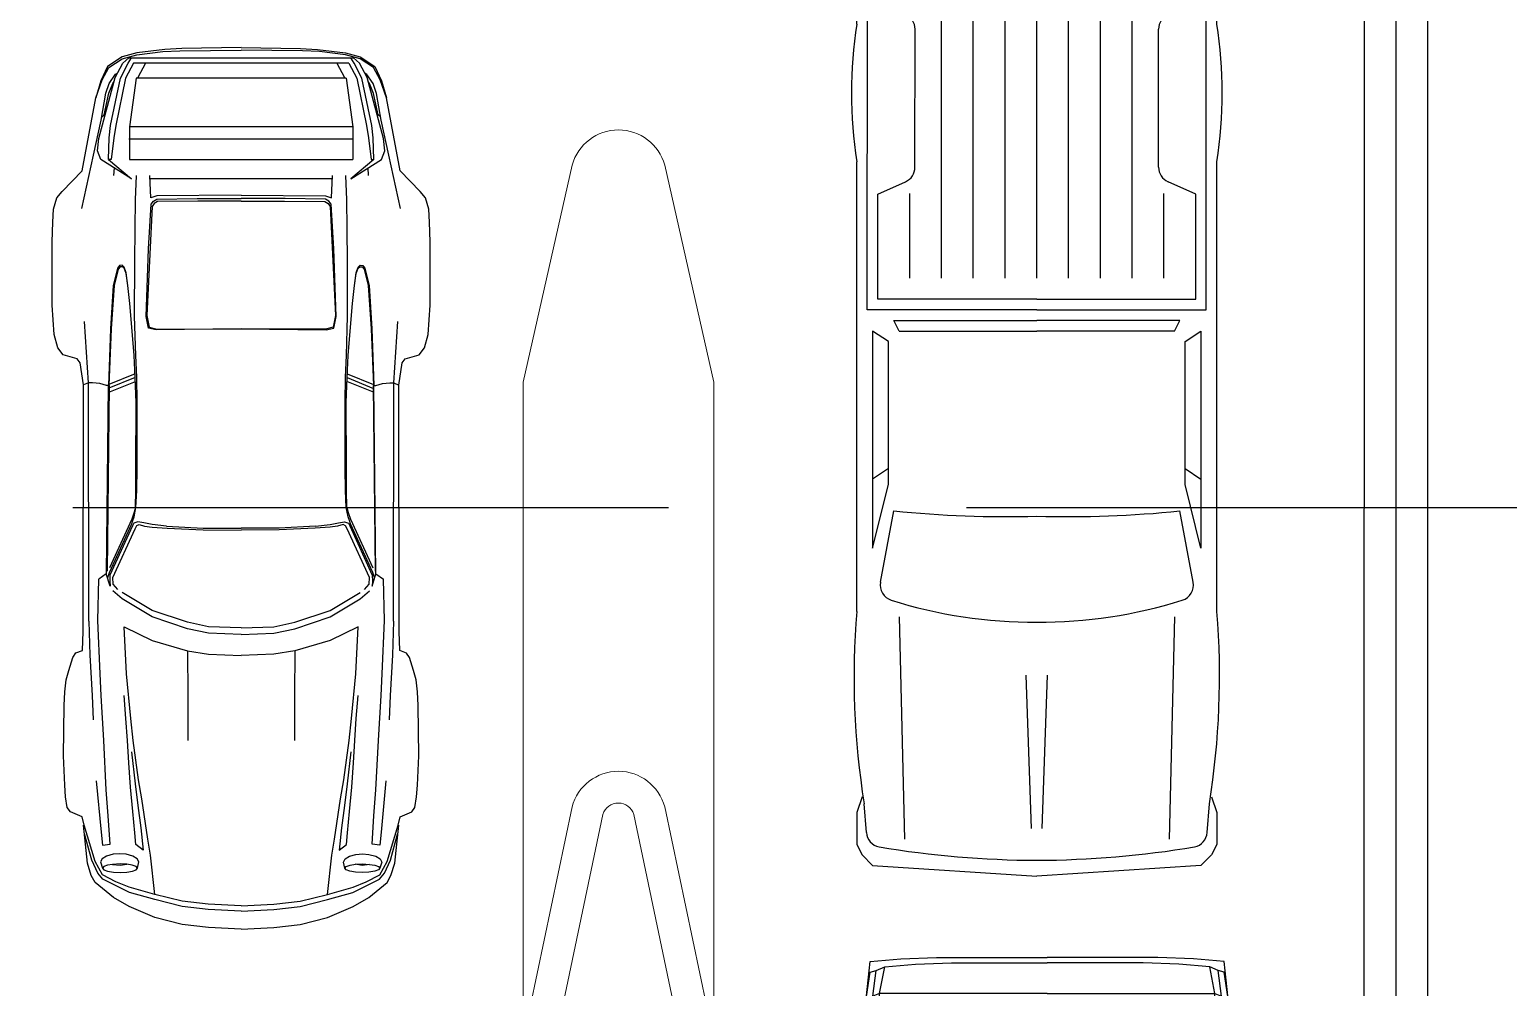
# Model space of a CAD drawing. Header units: inches. Extents: x -105549 to 5741, y -35602 to 5776.
# Drawn here: x 5507.66 to 5530.93, y 4023.26 to 4038.34 of the extents above; entities that cross this region are included whole.
import ezdxf

# ---------------------------------------------------------------- set-up
doc = ezdxf.new("R2010")
doc.units = ezdxf.units.IN
doc.header["$LTSCALE"] = 30
doc.header["$MEASUREMENT"] = 0
doc.linetypes.add('DASHDOT2', pattern=[0.5, 0.25, -0.125, 0, -0.125])
doc.linetypes.add('HIDDEN', pattern=[0.375, 0.25, -0.125])
for name, color, linetype in [('A-SITE-CURB', 2, 'Continuous'), ('A-SITE-PROPERTY', 6, 'DASHDOT2'), ('Buildings', 3, 'Continuous'), ('CARS', 2, 'Continuous'), ('GRID', 254, 'HIDDEN')]:
    doc.layers.add(name, color=color, linetype=linetype)
doc.layers.add('C-Road-Curb', color=2, linetype='Continuous', lineweight=20)
doc.layers.add('L-Site-Curb', color=1, linetype='Continuous', lineweight=9)

# ---------------------------------------------------------------- blocks, each defined once
blk = doc.blocks.new('CAR4')
at = {"color": 0, "linetype": 'ByBlock'}
for p, q in [((-139.39, 33.77), (-143.26, 30.05)), ((-138.14, 34.83), (-139.39, 33.77)), ((-136.04, 35.43), (-138.14, 34.83)), ((-133.57, 35.58), (-136.04, 35.43)), ((-129.86, 35.7), (-133.57, 35.58)), ((-117.88, 35.7), (-129.86, 35.7)), ((-112.33, 35.34), (-117.88, 35.7)), ((-109.85, 34.59), (-112.33, 35.34)), ((-108.47, 33.6), (-109.85, 34.59)), ((-107.73, 30.95), (-108.47, 33.6)), ((-32.75, 33.53), (-42.26, 33.45)), ((-27.18, 33.31), (-32.75, 33.53)), ((-107, 30.43), (-107.73, 30.95)), ((-52.16, 31.23), (-52.64, 29.95)), ((-51.29, 31.76), (-52.16, 31.23)), ((-48.85, 32.53), (-51.29, 31.76)), ((-47.09, 33.02), (-48.85, 32.53)), ((-44.85, 33.29), (-47.09, 33.02)), ((-42.26, 33.45), (-44.85, 33.29)), ((-24.96, 33.14), (-27.18, 33.31)), ((-22.98, 32.83), (-24.96, 33.14)), ((-22.13, 32.24), (-22.98, 32.83)), ((-21.22, 30), (-22.13, 32.24)), ((-143.26, 30.05), (-157.04, 27.42)), ((-136.16, 30.07), (-146.25, 27.9)), ((-103.18, 28.82), (-114.79, 29.59)), ((-102.8, 29.76), (-107, 30.43)), ((-103.18, 28.82), (-102.8, 29.76)), ((-58.2, 28.79), (-103.18, 28.82)), ((-103.18, 28.09), (-103.18, 28.82)), ((-103.06, 26.7), (-103.18, 28.09)), ((-56.22, 29.83), (-102.8, 29.76)), ((-58.2, 28.77), (-51.78, 28.55)), ((-52.64, 29.95), (-56.22, 29.83)), ((-51.78, 28.55), (-44.15, 28.14)), ((-44.15, 28.14), (-39.54, 27.93)), ((-19.65, 29.66), (-21.22, 30)), ((-12.48, 29.04), (-19.65, 29.78)), ((-12.79, 27.56), (-19.65, 29.66)), ((-13.04, 28.18), (-17.96, 29.55)), ((-10.59, 27.09), (-13.04, 28.18)), ((-10.14, 28.29), (-12.48, 29.04)), ((-8.78, 27.56), (-10.14, 28.29)), ((-164.79, 22.49), (-162.98, 25.22)), ((-162.98, 25.22), (-160.29, 26.5)), ((-160.49, 26.23), (-162.81, 24.98)), ((-149.39, 26.87), (-160.88, 23.8)), ((-157.04, 27.42), (-160.49, 26.23)), ((-160.29, 26.5), (-157.04, 27.42)), ((-157.91, 25.53), (-159.78, 24.91)), ((-152.81, 26.43), (-157.91, 25.53)), ((-153.83, 25.85), (-157.91, 25.01)), ((-153.47, 26.28), (-153.83, 25.85)), ((-146.25, 27.9), (-152.81, 26.43)), ((-147.04, 27.13), (-149.39, 26.87)), ((-145.43, 26.52), (-147.04, 27.13)), ((-141.73, 20.71), (-145.43, 26.52)), ((-102.68, 25.44), (-103.06, 26.7)), ((-67.1, 25.44), (-102.68, 25.06)), ((-102.68, 25.08), (-102.68, 25.44)), ((-102.68, 24.94), (-67.65, 25.32)), ((-66.42, 25.2), (-67.39, 24.89)), ((-67.1, 25.46), (-66.11, 26.89)), ((-67.1, 25.54), (-67.1, 25.54)), ((-64.81, 24.72), (-67.1, 25.46)), ((-58.32, 27.06), (-66.11, 26.89)), ((-48.2, 26.63), (-58.32, 27.06)), ((-44.15, 26.41), (-48.2, 26.63)), ((-35.6, 25.95), (-44.15, 26.41)), ((-26.33, 25.46), (-35.6, 25.95)), ((-28.03, 27.35), (-18.29, 26.45)), ((-21.41, 25.08), (-26.33, 25.46)), ((-18.29, 26.45), (-15.88, 26.19)), ((-15.88, 26.19), (-16.03, 24.72)), ((-14.12, 24.14), (-13.76, 25.41)), ((-13.76, 25.41), (-13.28, 26.26)), ((-13.28, 26.26), (-12.67, 26.55)), ((-10.26, 26.19), (-12.79, 27.56)), ((-12.67, 26.55), (-11.49, 26.19)), ((-12.22, 24.26), (-12.07, 25.22)), ((-12.07, 25.22), (-11.81, 25.93)), ((-11.81, 25.93), (-11.49, 26.19)), ((-11.49, 26.19), (-11.18, 25.93)), ((-11.18, 25.93), (-10.93, 25.22)), ((-10.93, 25.22), (-10.74, 24.13)), ((-9.43, 26.13), (-10.59, 27.09)), ((-8.9, 23.63), (-10.26, 26.19)), ((-6.9, 21.08), (-9.43, 26.13)), ((-5.94, 24.09), (-8.78, 27.56)), ((-165.56, 19.69), (-164.79, 22.49)), ((-164.42, 22.49), (-165.19, 19.69)), ((-162.81, 24.98), (-164.42, 22.49)), ((-160.88, 23.8), (-163.6, 22.32)), ((-160.77, 22.81), (-163.6, 21.32)), ((-161.5, 23.73), (-161.74, 23.33)), ((-159.78, 24.91), (-161.5, 23.73)), ((-151.85, 24.65), (-160.77, 22.81)), ((-160.77, 21.82), (-151.85, 23.66)), ((-159.78, 24.24), (-160.17, 23.99)), ((-157.91, 25.01), (-159.78, 24.24)), ((-149.51, 24.91), (-151.85, 24.65)), ((-151.85, 23.66), (-149.51, 24.04)), ((-145.43, 25.03), (-149.51, 24.91)), ((-149.51, 24.04), (-145.43, 24.53)), ((-145.43, 25.03), (-141.73, 20.73)), ((-145.43, 24.53), (-145.43, 25.03)), ((-142.39, 24.02), (-143.85, 23.95)), ((-125.42, 22.45), (-125.37, 22.96)), ((-125.08, 22.11), (-125.42, 22.45)), ((-125.37, 22.96), (-124.86, 23.34)), ((-125.15, 22.43), (-125.13, 22.84)), ((-124.89, 22.11), (-125.15, 22.43)), ((-125.13, 22.84), (-124.69, 23.22)), ((-124.86, 23.34), (-121.58, 24.14)), ((-124.69, 23.22), (-121.6, 24.01)), ((-121.6, 24.01), (-113.44, 24.57)), ((-121.58, 24.14), (-113.44, 24.69)), ((-113.44, 24.69), (-102.68, 25.08)), ((-113.44, 24.57), (-102.68, 24.96)), ((-104.9, 20.03), (-102.9, 24.96)), ((-104.22, 19.99), (-102.17, 24.96)), ((-101.45, 24.96), (-103.47, 19.98)), ((-102.68, 25.06), (-102.68, 24.94)), ((-77.45, 20.66), (-68.24, 24.88)), ((-67.39, 24.89), (-76.59, 20.66)), ((-76.17, 20.52), (-66.86, 24.77)), ((-66.4, 24.24), (-75.65, 20.03)), ((-66.86, 24.77), (-65.78, 24.81)), ((-65.14, 24.16), (-66.4, 24.24)), ((-65.78, 24.81), (-64.81, 24.72)), ((-64.13, 23.29), (-65.14, 24.16)), ((-62.4, 22.49), (-63.89, 24.21)), ((-60.22, 16.82), (-63.6, 22.49)), ((-58.97, 16.82), (-62.4, 22.49)), ((-16.03, 24.72), (-21.41, 25.08)), ((-14.22, 22.91), (-14.12, 24.14)), ((-14.12, 21.68), (-14.22, 22.91)), ((-12.31, 22.86), (-12.22, 24.26)), ((-12.24, 21.56), (-12.31, 22.86)), ((-12.04, 22.86), (-12.24, 21.56)), ((-12.22, 24.26), (-12.04, 22.86)), ((-10.74, 24.13), (-10.69, 22.86)), ((-10.69, 22.86), (-10.74, 21.58)), ((-7.91, 21.15), (-8.9, 23.63)), ((-4.27, 21.14), (-5.94, 24.09)), ((-166.21, 14.44), (-165.56, 19.69)), ((-165.19, 19.69), (-165.8, 14.82)), ((-163.6, 22.32), (-164.59, 21.21)), ((-163.6, 21.32), (-164.59, 20.71)), ((-164.59, -21.21), (-164.59, 21.21)), ((-163.6, 20.33), (-160.77, 21.82)), ((-163.6, 20.33), (-163.6, -20.33)), ((-160.77, 19.82), (-151.61, 21.07)), ((-160.77, 19.82), (-160.77, -19.82)), ((-151.61, 21.07), (-151.61, -21.07)), ((-151.61, 21.07), (-145.43, 21.07)), ((-149.26, 21.07), (-149.26, -21.19)), ((-145.43, -21.07), (-145.43, 21.07)), ((-137.77, 19.96), (-142.39, 19.75)), ((-132.34, 20.03), (-137.77, 19.96)), ((-126.04, 20.1), (-132.34, 20.03)), ((-115.78, 20.11), (-126.04, 20.1)), ((-124.01, 21.73), (-125.08, 22.11)), ((-123.84, 21.73), (-124.89, 22.11)), ((-121.62, 21.38), (-124.01, 21.73)), ((-121.62, 21.38), (-123.84, 21.73)), ((-118.22, 21.03), (-121.62, 21.38)), ((-112.19, 20.51), (-118.22, 21.03)), ((-108.37, 19.87), (-115.78, 20.11)), ((-108.37, 20.23), (-112.19, 20.51)), ((-104.22, 19.99), (-108.37, 20.23)), ((-104.27, 19.73), (-108.37, 19.87)), ((-99.56, 19.65), (-104.27, 19.73)), ((-99.52, 19.84), (-104.22, 19.99)), ((-87.11, 19.64), (-99.56, 19.65)), ((-87.11, 19.87), (-99.52, 19.84)), ((-82.86, 19.87), (-87.11, 19.87)), ((-82.86, 19.72), (-87.11, 19.64)), ((-79.67, 19.98), (-82.86, 19.87)), ((-79.63, 19.86), (-82.86, 19.72)), ((-79.67, 19.96), (-78.74, 20.2)), ((-77.89, 20.2), (-79.63, 19.86)), ((-78.74, 20.2), (-77.45, 20.66)), ((-77.21, 20.44), (-77.89, 20.2)), ((-76.59, 20.66), (-77.21, 20.44)), ((-76.95, 19.52), (-76.71, 20.25)), ((-76.71, 20.25), (-76.17, 20.52)), ((-76.22, 19.69), (-76.44, 19.24)), ((-75.65, 20.03), (-76.22, 19.69)), ((-57.13, 22.11), (-54.53, 16.8)), ((-48.2, 21.63), (-57.13, 22.11)), ((-39.78, 20.85), (-48.2, 21.63)), ((-39.78, 21.75), (-44.12, 22.11)), ((-35.6, 21.46), (-39.78, 21.75)), ((-35.6, 20.37), (-39.78, 20.85)), ((-31.38, 21.21), (-35.6, 21.46)), ((-28.21, 19.38), (-35.6, 20.37)), ((-33.48, 20.69), (-27.45, 19.99)), ((-26.79, 20.88), (-31.38, 21.21)), ((-27.45, 19.99), (-23.36, 19.5)), ((-22.2, 20.45), (-26.79, 20.88)), ((-18.2, 20.06), (-22.2, 20.45)), ((-16, 19.87), (-18.2, 20.06)), ((-14.89, 18.51), (-16, 19.87)), ((-13.76, 20.44), (-14.12, 21.68)), ((-13.28, 19.65), (-13.76, 20.44)), ((-12.67, 19.33), (-13.28, 19.65)), ((-11.49, 19.6), (-12.67, 19.33)), ((-12.07, 20.57), (-12.24, 21.58)), ((-11.81, 19.84), (-12.07, 20.57)), ((-11.49, 19.6), (-11.81, 19.84)), ((-11.18, 19.81), (-11.49, 19.6)), ((-10.93, 20.51), (-11.18, 19.81)), ((-10.74, 21.58), (-10.93, 20.51)), ((-6.56, 16.32), (-7.91, 21.15)), ((-5.57, 16.32), (-6.9, 21.08)), ((-2.17, 16.31), (-4.27, 21.14)), ((-163.6, 18.05), (-160.88, 19.53)), ((-138.14, 17.06), (-142.38, 17.26)), ((-141.73, 17.26), (-141.73, -17.16)), ((-138.57, 15.9), (-138.14, 17.06)), ((-136.98, 17.01), (-137.51, 16.58)), ((-137.08, 16.44), (-136.55, 16.78)), ((-128.55, 17.52), (-136.98, 17.01)), ((-136.55, 16.78), (-115.95, 17.82)), ((-115.76, 17.94), (-128.55, 17.52)), ((-115.95, 17.82), (-113.73, 17.36)), ((-113.56, 17.48), (-115.76, 17.94)), ((-113.73, 17.36), (-113.35, 15.95)), ((-113.2, 16.07), (-113.56, 17.48)), ((-76.73, 18.37), (-76.95, 19.52)), ((-76.42, 16.82), (-76.73, 18.37)), ((-76.44, 19.24), (-76.15, 18.22)), ((-76.1, 14.07), (-76.42, 16.82)), ((-76.15, 18.22), (-75.93, 16.82)), ((-75.93, 16.82), (-75.72, 13.98)), ((-60.22, 16.82), (-60.22, 16.82)), ((-58, 10.14), (-60.22, 16.82)), ((-56.75, 10.14), (-58.97, 16.82)), ((-54.53, 16.8), (-52.55, 10.14)), ((-24.62, 18.78), (-28.21, 19.38)), ((-17.01, 17.6), (-24.62, 18.78)), ((-23.36, 19.5), (-19.12, 18.97)), ((-19.12, 18.97), (-14.89, 18.51)), ((-13.95, 17.11), (-17.01, 17.6)), ((-6.56, 16.32), (-13.95, 17.11)), ((-166.35, 11.22), (-166.21, 14.44)), ((-165.8, 14.82), (-165.94, 11.59)), ((-138.66, 0), (-138.57, 15.9)), ((-137.9, 15.9), (-138.04, 8.28)), ((-137.51, 16.58), (-137.9, 15.9)), ((-137.56, 8.16), (-137.48, 15.78)), ((-137.48, 15.78), (-137.08, 16.44)), ((-113.4, -0.02), (-113.2, 16.07)), ((-113.35, 15.95), (-113.4, 0.02)), ((-76.1, 14.07), (-75.74, 7.15)), ((-75.72, 13.98), (-75.43, 7.15)), ((-5.26, 11.13), (-6.56, 16.32)), ((-4.27, 11.13), (-5.57, 16.32)), ((-0.87, 11.13), (-2.17, 16.31)), ((-166.57, 0.02), (-166.35, 11.22)), ((-165.94, 11.59), (-166.08, 0)), ((-57.13, 6.18), (-58, 10.14)), ((-55.9, 6.18), (-56.75, 10.14)), ((-52.55, 10.14), (-44.12, 10.09)), ((-52.55, 10.14), (-51.92, 6.18)), ((-44.12, 10.09), (-35.6, 10.09)), ((-4.7, 6.2), (-5.26, 11.13)), ((-3.7, 6.2), (-4.27, 11.13)), ((-0.31, 6.18), (-0.87, 11.13)), ((-138.04, 8.28), (-138.04, 0)), ((-137.56, 0), (-137.56, 8.16)), ((-75.74, 7.15), (-75.77, 0)), ((-75.43, 7.15), (-75.4, 0)), ((-56.89, 0), (-57.13, 6.18)), ((-55.64, 0), (-55.9, 6.18)), ((-51.92, 6.18), (-51.68, 0)), ((-4.39, 0), (-4.7, 6.2)), ((-3.4, 0), (-3.7, 6.2)), ((0, 0), (-0.31, 6.18)), ((-165.94, -11.59), (-166.08, 0)), ((-138.66, 0), (-138.57, -15.9)), ((-138.04, -8.28), (-138.04, 0)), ((-137.56, 0), (-137.56, -8.16)), ((-113.4, 0.02), (-113.2, -16.07)), ((-75.74, -7.15), (-75.77, 0)), ((-75.43, -7.15), (-75.4, 0)), ((-56.89, 0), (-57.13, -6.18)), ((-55.64, 0), (-55.9, -6.18)), ((-51.92, -6.18), (-51.68, 0)), ((-4.39, 0), (-4.7, -6.2)), ((-3.4, 0), (-3.7, -6.2)), ((0, 0), (-0.31, -6.18)), ((-166.57, -0.02), (-166.35, -11.22)), ((-113.35, -15.95), (-113.4, -0.02)), ((-137.9, -15.9), (-138.04, -8.28)), ((-137.56, -8.16), (-137.48, -15.78)), ((-76.1, -14.07), (-75.74, -7.15)), ((-75.72, -13.98), (-75.43, -7.15)), ((-57.13, -6.18), (-58, -10.14)), ((-55.9, -6.18), (-56.75, -10.14)), ((-52.55, -10.14), (-51.92, -6.18)), ((-4.7, -6.2), (-5.26, -11.13)), ((-3.7, -6.2), (-4.27, -11.13)), ((-0.31, -6.18), (-0.87, -11.13)), ((-58, -10.14), (-60.22, -16.82)), ((-56.75, -10.14), (-58.97, -16.82)), ((-54.53, -16.8), (-52.55, -10.14)), ((-52.55, -10.14), (-44.12, -10.09)), ((-44.12, -10.09), (-35.6, -10.09)), ((-5.26, -11.13), (-6.56, -16.32)), ((-4.27, -11.13), (-5.57, -16.32)), ((-0.87, -11.13), (-2.17, -16.31)), ((-166.35, -11.22), (-166.21, -14.44)), ((-165.8, -14.82), (-165.94, -11.59)), ((-166.21, -14.44), (-165.56, -19.69)), ((-165.19, -19.69), (-165.8, -14.82)), ((-138.57, -15.9), (-138.14, -17.06)), ((-137.51, -16.58), (-137.9, -15.9)), ((-136.98, -17.01), (-137.51, -16.58)), ((-137.48, -15.78), (-137.08, -16.44)), ((-137.08, -16.44), (-136.55, -16.78)), ((-113.73, -17.36), (-113.35, -15.95)), ((-113.2, -16.07), (-113.56, -17.48)), ((-76.1, -14.07), (-76.42, -16.82)), ((-75.93, -16.82), (-75.72, -13.98)), ((-6.56, -16.32), (-13.95, -17.11)), ((-6.56, -16.32), (-7.91, -21.15)), ((-5.57, -16.32), (-6.9, -21.08)), ((-2.17, -16.31), (-4.27, -21.14)), ((-163.6, -18.05), (-160.88, -19.53)), ((-138.14, -17.06), (-142.38, -17.26)), ((-128.55, -17.52), (-136.98, -17.01)), ((-136.55, -16.78), (-115.95, -17.82)), ((-115.76, -17.94), (-128.55, -17.52)), ((-115.95, -17.82), (-113.73, -17.36)), ((-113.56, -17.48), (-115.76, -17.94)), ((-76.73, -18.37), (-76.95, -19.52)), ((-76.95, -19.52), (-76.71, -20.25)), ((-76.42, -16.82), (-76.73, -18.37)), ((-76.44, -19.24), (-76.15, -18.22)), ((-76.22, -19.69), (-76.44, -19.24)), ((-76.15, -18.22), (-75.93, -16.82)), ((-60.22, -16.82), (-63.6, -22.49)), ((-58.97, -16.82), (-62.4, -22.49)), ((-60.22, -16.82), (-60.22, -16.82)), ((-57.13, -22.11), (-54.53, -16.8)), ((-28.21, -19.38), (-35.6, -20.37)), ((-24.62, -18.78), (-28.21, -19.38)), ((-27.45, -19.99), (-23.36, -19.5)), ((-17.01, -17.6), (-24.62, -18.78)), ((-23.36, -19.5), (-19.12, -18.97)), ((-19.12, -18.97), (-14.89, -18.51)), ((-13.95, -17.11), (-17.01, -17.6)), ((-14.89, -18.51), (-16, -19.87)), ((-12.67, -19.33), (-13.28, -19.65)), ((-11.49, -19.6), (-12.67, -19.33)), ((-165.56, -19.69), (-164.79, -22.49)), ((-164.42, -22.49), (-165.19, -19.69)), ((-163.6, -21.32), (-164.59, -20.71)), ((-163.6, -22.32), (-164.59, -21.21)), ((-163.6, -20.33), (-160.77, -21.82)), ((-160.77, -22.81), (-163.6, -21.32)), ((-160.88, -23.8), (-163.6, -22.32)), ((-160.77, -19.82), (-151.61, -21.07)), ((-160.77, -21.82), (-151.85, -23.66)), ((-151.61, -21.07), (-145.43, -21.07)), ((-141.73, -20.71), (-145.43, -26.52)), ((-145.43, -25.03), (-141.73, -20.73)), ((-137.77, -19.96), (-142.39, -19.75)), ((-132.34, -20.03), (-137.77, -19.96)), ((-126.04, -20.1), (-132.34, -20.03)), ((-115.78, -20.11), (-126.04, -20.1)), ((-125.08, -22.11), (-125.42, -22.45)), ((-124.89, -22.11), (-125.15, -22.43)), ((-124.01, -21.73), (-125.08, -22.11)), ((-123.84, -21.73), (-124.89, -22.11)), ((-121.62, -21.38), (-124.01, -21.73)), ((-121.62, -21.38), (-123.84, -21.73)), ((-118.22, -21.03), (-121.62, -21.38)), ((-112.19, -20.51), (-118.22, -21.03)), ((-108.37, -19.87), (-115.78, -20.11)), ((-108.37, -20.23), (-112.19, -20.51)), ((-104.27, -19.73), (-108.37, -19.87)), ((-104.22, -19.99), (-108.37, -20.23)), ((-104.9, -20.03), (-102.9, -24.96)), ((-99.56, -19.65), (-104.27, -19.73)), ((-99.52, -19.84), (-104.22, -19.99)), ((-104.22, -19.99), (-102.17, -24.96)), ((-101.45, -24.96), (-103.47, -19.98)), ((-87.11, -19.64), (-99.56, -19.65)), ((-87.11, -19.87), (-99.52, -19.84)), ((-82.86, -19.72), (-87.11, -19.64)), ((-82.86, -19.87), (-87.11, -19.87)), ((-79.63, -19.86), (-82.86, -19.72)), ((-79.67, -19.98), (-82.86, -19.87)), ((-79.67, -19.96), (-78.74, -20.2)), ((-77.89, -20.2), (-79.63, -19.86)), ((-78.74, -20.2), (-77.45, -20.66)), ((-77.21, -20.44), (-77.89, -20.2)), ((-77.45, -20.66), (-68.24, -24.88)), ((-76.59, -20.66), (-77.21, -20.44)), ((-76.71, -20.25), (-76.17, -20.52)), ((-67.39, -24.89), (-76.59, -20.66)), ((-75.65, -20.03), (-76.22, -19.69)), ((-76.17, -20.52), (-66.86, -24.77)), ((-66.4, -24.24), (-75.65, -20.03)), ((-48.2, -21.63), (-57.13, -22.11)), ((-39.78, -20.85), (-48.2, -21.63)), ((-39.78, -21.75), (-44.12, -22.11)), ((-35.6, -20.37), (-39.78, -20.85)), ((-35.6, -21.46), (-39.78, -21.75)), ((-31.38, -21.21), (-35.6, -21.46)), ((-33.48, -20.69), (-27.45, -19.99)), ((-26.79, -20.88), (-31.38, -21.21)), ((-22.2, -20.45), (-26.79, -20.88)), ((-18.2, -20.06), (-22.2, -20.45)), ((-16, -19.87), (-18.2, -20.06)), ((-14.12, -21.68), (-14.22, -22.91)), ((-13.76, -20.44), (-14.12, -21.68)), ((-13.28, -19.65), (-13.76, -20.44)), ((-12.24, -21.56), (-12.31, -22.86)), ((-12.07, -20.57), (-12.24, -21.58)), ((-12.04, -22.86), (-12.24, -21.56)), ((-11.81, -19.84), (-12.07, -20.57)), ((-11.49, -19.6), (-11.81, -19.84)), ((-11.18, -19.81), (-11.49, -19.6)), ((-10.93, -20.51), (-11.18, -19.81)), ((-10.74, -21.58), (-10.93, -20.51)), ((-10.69, -22.86), (-10.74, -21.58)), ((-6.9, -21.08), (-9.43, -26.13)), ((-7.91, -21.15), (-8.9, -23.63)), ((-4.27, -21.14), (-5.94, -24.09)), ((-164.79, -22.49), (-162.98, -25.22)), ((-162.81, -24.98), (-164.42, -22.49)), ((-160.49, -26.23), (-162.81, -24.98)), ((-161.5, -23.73), (-161.74, -23.33)), ((-159.78, -24.91), (-161.5, -23.73)), ((-149.39, -26.87), (-160.88, -23.8)), ((-151.85, -24.65), (-160.77, -22.81)), ((-159.78, -24.24), (-160.17, -23.99)), ((-157.91, -25.01), (-159.78, -24.24)), ((-157.91, -25.53), (-159.78, -24.91)), ((-153.83, -25.85), (-157.91, -25.01)), ((-151.85, -23.66), (-149.51, -24.04)), ((-149.51, -24.91), (-151.85, -24.65)), ((-149.51, -24.04), (-145.43, -24.53)), ((-145.43, -25.03), (-149.51, -24.91)), ((-145.43, -24.53), (-145.43, -25.03)), ((-142.39, -24.02), (-143.85, -23.95)), ((-125.42, -22.45), (-125.37, -22.96)), ((-125.37, -22.96), (-124.86, -23.34)), ((-125.15, -22.43), (-125.13, -22.84)), ((-125.13, -22.84), (-124.69, -23.22)), ((-124.86, -23.34), (-121.58, -24.14)), ((-124.69, -23.22), (-121.6, -24.01)), ((-121.6, -24.01), (-113.44, -24.57)), ((-121.58, -24.14), (-113.44, -24.69)), ((-113.44, -24.57), (-102.68, -24.96)), ((-113.44, -24.69), (-102.68, -25.08)), ((-102.68, -25.06), (-102.68, -24.94)), ((-102.68, -24.94), (-67.65, -25.32)), ((-67.1, -25.44), (-102.68, -25.06)), ((-102.68, -25.08), (-102.68, -25.44)), ((-66.42, -25.2), (-67.39, -24.89)), ((-64.81, -24.72), (-67.1, -25.46)), ((-66.86, -24.77), (-65.78, -24.81)), ((-65.14, -24.16), (-66.4, -24.24)), ((-65.78, -24.81), (-64.81, -24.72)), ((-64.13, -23.29), (-65.14, -24.16)), ((-62.4, -22.49), (-63.89, -24.21)), ((-21.41, -25.08), (-26.33, -25.46)), ((-16.03, -24.72), (-21.41, -25.08)), ((-15.88, -26.19), (-16.03, -24.72)), ((-14.22, -22.91), (-14.12, -24.14)), ((-14.12, -24.14), (-13.76, -25.41)), ((-12.31, -22.86), (-12.22, -24.26)), ((-12.22, -24.26), (-12.04, -22.86)), ((-12.22, -24.26), (-12.07, -25.22)), ((-10.93, -25.22), (-10.74, -24.13)), ((-10.74, -24.13), (-10.69, -22.86)), ((-8.9, -23.63), (-10.26, -26.19)), ((-5.94, -24.09), (-8.78, -27.56)), ((-162.98, -25.22), (-160.29, -26.5)), ((-157.04, -27.42), (-160.49, -26.23)), ((-160.29, -26.5), (-157.04, -27.42)), ((-152.81, -26.43), (-157.91, -25.53)), ((-143.26, -30.05), (-157.04, -27.42)), ((-153.47, -26.28), (-153.83, -25.85)), ((-146.25, -27.9), (-152.81, -26.43)), ((-147.04, -27.13), (-149.39, -26.87)), ((-145.43, -26.52), (-147.04, -27.13)), ((-136.16, -30.07), (-146.25, -27.9)), ((-103.06, -26.7), (-103.18, -28.09)), ((-102.68, -25.44), (-103.06, -26.7)), ((-67.1, -25.46), (-66.11, -26.89)), ((-67.1, -25.54), (-67.1, -25.54)), ((-58.32, -27.06), (-66.11, -26.89)), ((-48.2, -26.63), (-58.32, -27.06)), ((-44.15, -26.41), (-48.2, -26.63)), ((-35.6, -25.95), (-44.15, -26.41)), ((-26.33, -25.46), (-35.6, -25.95)), ((-28.03, -27.35), (-18.29, -26.45)), ((-12.79, -27.56), (-19.65, -29.66)), ((-18.29, -26.45), (-15.88, -26.19)), ((-13.76, -25.41), (-13.28, -26.26)), ((-13.28, -26.26), (-12.67, -26.55)), ((-10.59, -27.09), (-13.04, -28.18)), ((-10.26, -26.19), (-12.79, -27.56)), ((-12.67, -26.55), (-11.49, -26.19)), ((-12.07, -25.22), (-11.81, -25.93)), ((-11.81, -25.93), (-11.49, -26.19)), ((-11.49, -26.19), (-11.18, -25.93)), ((-11.18, -25.93), (-10.93, -25.22)), ((-9.43, -26.13), (-10.59, -27.09)), ((-8.78, -27.56), (-10.14, -28.29)), ((-139.39, -33.77), (-143.26, -30.05)), ((-103.18, -28.82), (-114.79, -29.59)), ((-107, -30.43), (-107.73, -30.95)), ((-102.8, -29.76), (-107, -30.43)), ((-103.18, -28.09), (-103.18, -28.82)), ((-58.2, -28.79), (-103.18, -28.82)), ((-103.18, -28.82), (-102.8, -29.76)), ((-56.22, -29.83), (-102.8, -29.76)), ((-58.2, -28.77), (-51.78, -28.55)), ((-52.64, -29.95), (-56.22, -29.83)), ((-52.16, -31.23), (-52.64, -29.95)), ((-51.78, -28.55), (-44.15, -28.14)), ((-44.15, -28.14), (-39.54, -27.93)), ((-21.22, -30), (-22.13, -32.24)), ((-19.65, -29.66), (-21.22, -30)), ((-12.48, -29.04), (-19.65, -29.78)), ((-13.04, -28.18), (-17.96, -29.55)), ((-10.14, -28.29), (-12.48, -29.04)), ((-107.73, -30.95), (-108.47, -33.6)), ((-51.29, -31.76), (-52.16, -31.23)), ((-48.85, -32.53), (-51.29, -31.76)), ((-47.09, -33.02), (-48.85, -32.53)), ((-44.85, -33.29), (-47.09, -33.02)), ((-42.26, -33.45), (-44.85, -33.29)), ((-32.75, -33.53), (-42.26, -33.45)), ((-27.18, -33.31), (-32.75, -33.53)), ((-24.96, -33.14), (-27.18, -33.31)), ((-22.98, -32.83), (-24.96, -33.14)), ((-22.13, -32.24), (-22.98, -32.83)), ((-138.14, -34.83), (-139.39, -33.77)), ((-136.04, -35.43), (-138.14, -34.83)), ((-133.57, -35.58), (-136.04, -35.43)), ((-129.86, -35.7), (-133.57, -35.58)), ((-117.88, -35.7), (-129.86, -35.7)), ((-112.33, -35.34), (-117.88, -35.7)), ((-109.85, -34.59), (-112.33, -35.34)), ((-108.47, -33.6), (-109.85, -34.59))]:
    blk.add_line(p, q, dxfattribs=at)
blk = doc.blocks.new('CAR5')
at = {"color": 0, "linetype": 'ByBlock'}
for p, q in [((-193, 35), (-200, 35)), ((-198, 34), (-198, 0)), ((-161, 34), (-198, 34)), ((-193, 34), (-193, 35)), ((-50, 34), (-135, 34)), ((-15, 33), (-12, 34)), ((-12, 34), (-6, 34)), ((-6, 34), (-4, 33)), ((-202, 33), (-202, 0)), ((-196, 32), (-196, 0)), ((-107, 32), (-196, 32)), ((-107, 0), (-107, 32)), ((-103, 31), (-62, 31)), ((-101, 28), (-103, 31)), ((-77, 28), (-75, 31)), ((-62, 31), (-74, 28)), ((-8.24, 32.17), (-13.69, 32.59)), ((-4, 33), (-2, 31)), ((-2, 31), (0, 0)), ((-194, 30), (-194, 0)), ((-165.11, 30), (-194, 30)), ((-165.11, 30), (-162.79, 24.78)), ((-128.89, 30), (-131.21, 24.78)), ((-109, 30), (-128.89, 30)), ((-109, 0), (-109, 30)), ((-74, 28), (-101, 28)), ((-55.57, 29.52), (-69, 27)), ((-105, 27), (-105, 0)), ((-103, 26), (-105, 27)), ((-103, 26), (-103, 0)), ((-49, 26), (-7, 25)), ((-165, 24), (-190, 24)), ((-133.95, 23), (-160.05, 23)), ((-113, 24), (-129, 24)), ((-113, 18), (-190, 18)), ((-113, 12), (-190, 12)), ((-113, 6), (-190, 6)), ((-9, 1), (-38, 2)), ((-202, -33), (-202, 0)), ((-198, -34), (-198, 0)), ((-196, -32), (-196, 0)), ((-194, -30), (-194, 0)), ((-113, 0), (-190, 0)), ((-109, 0), (-109, -30)), ((-107, 0), (-107, -32)), ((-105, -27), (-105, 0)), ((-103, -26), (-103, 0)), ((-9, -1), (-38, -2)), ((-2, -31), (0, 0)), ((-113, -6), (-190, -6)), ((-113, -12), (-190, -12)), ((-113, -18), (-190, -18)), ((-165, -24), (-190, -24)), ((-165.11, -30), (-162.79, -24.78)), ((-133.95, -23), (-160.05, -23)), ((-128.89, -30), (-131.21, -24.78)), ((-113, -24), (-129, -24)), ((-49, -26), (-7, -25)), ((-103, -26), (-105, -27)), ((-55.57, -29.52), (-69, -27)), ((-165.11, -30), (-194, -30)), ((-109, -30), (-128.89, -30)), ((-101, -28), (-103, -31)), ((-74, -28), (-101, -28)), ((-77, -28), (-75, -31)), ((-62, -31), (-74, -28)), ((-107, -32), (-196, -32)), ((-103, -31), (-62, -31)), ((-15, -33), (-12, -34)), ((-8.24, -32.17), (-13.69, -32.59)), ((-6, -34), (-4, -33)), ((-4, -33), (-2, -31)), ((-193, -35), (-200, -35)), ((-161, -34), (-198, -34)), ((-193, -34), (-193, -35)), ((-50, -34), (-135, -34)), ((-12, -34), (-6, -34))]:
    blk.add_line(p, q, dxfattribs=at)
for centre, radius, start, end in [((-200, 33), 2, 90, 180), ((-148, -50), 85, 81.2026, 98.7974), ((-37.66, -116.68), 151.19, 80.8754, 94.6813), ((-8.47, 29.18), 3, 11.6842, 85.6013), ((-55.01, 26.57), 3, 17.6833, 100.6197), ((-191.1, -0.96), 188.11, 0.2928, 9.4083), ((-284.5, 5.5), 216.57, 358.5448, 5.6974), ((-136, 0.75), 88, 359.5117, 17.6833), ((-160.05, 26), 3, 203.9625, 270), ((-133.95, 26), 3, 270, 336.0375), ((-284.5, -5.5), 216.57, 354.3026, 1.4552), ((-136, -0.75), 88, 342.3167, 0.4883), ((-191.1, 0.96), 188.11, 350.5917, 359.7072), ((-160.05, -26), 3, 90, 156.0375), ((-133.95, -26), 3, 23.9625, 90), ((-55.01, -26.57), 3, 259.3803, 342.3167), ((-8.47, -29.18), 3, 274.3987, 348.3158), ((-200, -33), 2, 180, 270), ((-37.66, 116.68), 151.19, 265.3187, 279.1246), ((-148, 50), 85, 261.2026, 278.7974)]:
    blk.add_arc(centre, radius, start, end, dxfattribs=at)
blk = doc.blocks.new('CAR2')
at = {"color": 0, "linetype": 'ByBlock'}
for p, q in [((-60.45, 32.33), (-59.96, 33.58)), ((-59.96, 33.58), (-59.45, 34.85)), ((-12.18, 36.09), (-29.26, 36.09)), ((36.88, 36.09), (-12.18, 36.09)), ((-60.45, 0.65), (-60.45, 32.33)), ((-11.91, 33.09), (-32.78, 33.09)), ((-19.16, 29.57), (-18.84, 30.89)), ((34.1, 33.09), (-11.91, 33.09)), ((-19.65, 26.8), (-19.16, 29.57)), ((54.21, 26.05), (44.92, 28.3)), ((102.19, 9.38), (98.43, 29.37)), ((-19.84, 24.78), (-19.65, 26.8)), ((61.01, 24.29), (54.21, 26.05)), ((-19.99, 20.5), (-19.94, 23.28)), ((-19.94, 23.28), (-19.84, 24.78)), ((68.05, 23.28), (61.01, 24.29)), ((74.59, 23.28), (68.05, 23.28)), ((80.63, 23.77), (74.59, 23.28)), ((-19.99, 0.65), (-19.99, 20.5)), ((-14.6, 0.65), (-14.62, 21.71)), ((38.88, 13.73), (38.88, 14.73)), ((102.43, 0.65), (102.19, 9.38)), ((-60.45, 0.65), (-60.45, -31.03)), ((-19.99, 0.65), (-19.99, -19.2)), ((-14.6, 0.65), (-14.62, -20.41)), ((38.88, 0.89), (38.88, 1.9)), ((38.88, 0.4), (38.88, -0.6)), ((87.42, 0.65), (102.43, 0.65)), ((87.42, 0.65), (102.43, 0.65)), ((102.43, 0.65), (102.19, -8.09)), ((102.19, -8.09), (98.43, -28.07)), ((38.88, -12.43), (38.88, -13.43)), ((-19.99, -19.2), (-19.94, -21.99)), ((-19.94, -21.99), (-19.84, -23.48)), ((68.05, -21.99), (61.01, -22.99)), ((74.59, -21.99), (68.05, -21.99)), ((80.63, -22.48), (74.59, -21.99)), ((-19.84, -23.48), (-19.65, -25.51)), ((54.21, -24.75), (44.92, -27)), ((61.01, -22.99), (54.21, -24.75)), ((-19.65, -25.51), (-19.16, -28.27)), ((-19.16, -28.27), (-18.84, -29.59)), ((-60.45, -31.03), (-59.96, -32.28)), ((-59.96, -32.28), (-59.45, -33.55)), ((-11.91, -31.79), (-32.78, -31.79)), ((34.1, -31.79), (-11.91, -31.79)), ((-12.18, -34.8), (-29.26, -34.8)), ((36.88, -34.8), (-12.18, -34.8))]:
    blk.add_line(p, q, dxfattribs=at)
for points in [[(-59.45, 34.85), (-66.49, 34.09), (-67, 28.3), (-67.25, 21.52), (-67.25, 0.65)], [(-29.26, 36.09), (-41.58, 36.09), (-50.4, 35.6), (-59.45, 34.85), (-64.48, 34.09), (-64.82, 32.95), (-65.49, 31.33), (-65.98, 25.53), (-66.24, 18.74), (-66.24, 0.65)], [(59.76, 36.09), (50.58, 35.6), (35.48, 35.09), (-12.04, 35.09), (-32.78, 35.09), (-44.1, 34.71), (-50.4, 34.22), (-59.96, 33.58), (-64.82, 32.95)], [(108.47, 0.65), (107.79, 8.1), (104.76, 22.9), (104.04, 24.64), (101.75, 29.34), (97.23, 32.57), (87.42, 35.6), (82.88, 36.09), (59.76, 36.09), (36.88, 36.09)], [(-32.78, 33.09), (-41.85, 33.09), (-60.45, 32.33), (-65.49, 31.33)], [(-18.84, 30.89), (-25.03, 30.47), (-31.33, 29.6), (-37.57, 28.83), (-43.61, 27.33), (-49, 24.19), (-51.14, 18.25), (-51.14, 0.65)], [(28.82, 31.95), (23.04, 30.19), (10.46, 25.4), (7.49, 23.72), (3.38, 23.76), (-14.6, 23.76), (-14.43, 24.78), (-13.94, 26.8), (-12.67, 29.57), (-11.66, 31.33), (-11.66, 29.3), (-12.67, 27.54), (-13.94, 24.78), (-14.18, 23.77)], [(25.79, 31.02), (20.53, 31.33), (1.66, 31.33), (-11.65, 31.06)], [(24.24, 30.55), (20.53, 30.81), (20.53, 30.81), (-1.35, 30.57), (-11.65, 30.32)], [(101.01, 29.79), (97.23, 31.33), (87.42, 32.33), (74.59, 33.09), (34.1, 33.09)], [(38.88, 14.73), (38.5, 22.64), (35.8, 28.87), (34.1, 30.57), (27.57, 29.19), (14.98, 24.57), (10.97, 22.77), (12.07, 21.58), (12.77, 19.12), (13.47, 14.1), (13.47, 0.65)], [(15.23, 27.22), (11.97, 27.81), (-3.11, 26.8), (-8.9, 26.8), (-10.42, 25.78), (-10.42, 23.77)], [(-5.17, 23.77), (-2.62, 25.78)], [(-1.77, 23.77), (-0.88, 25.67), (-3.02, 23.77)], [(107.28, 0.65), (106.01, 11.45), (102.91, 26.9)], [(107.79, 8.1), (106.78, 8.75), (103.42, 24.78), (104.04, 24.64)], [(38.88, 14.73), (44.92, 14.73), (54.21, 14.46), (61.01, 14.22), (68.05, 13.97), (74.59, 13.21), (80.63, 11.7), (87.42, 11.45), (80.63, 11.45), (74.59, 12.46), (68.05, 12.97), (61.01, 13.21), (54.21, 13.46), (44.92, 13.73), (38.88, 13.73), (38.88, 1.9), (44.92, 1.9), (54.21, 1.9), (68.05, 1.9), (74.59, 1.65), (80.63, 0.89), (87.42, 0.65), (80.63, 0.65), (74.59, 0.89), (38.88, 0.89)], [(-59.45, -33.55), (-66.49, -32.79), (-67, -27), (-67.25, -20.23), (-67.25, 0.65)], [(-29.26, -34.8), (-41.58, -34.8), (-50.4, -34.31), (-59.45, -33.55), (-64.48, -32.79), (-64.82, -31.66), (-65.49, -30.03), (-65.98, -24.24), (-66.24, -17.44), (-66.24, 0.65)], [(-18.84, -29.59), (-25.03, -29.18), (-31.33, -28.31), (-37.57, -27.53), (-43.61, -26.04), (-49, -22.89), (-51.14, -16.95), (-51.14, 0.65)], [(38.88, -13.43), (38.5, -21.34), (35.8, -27.57), (34.1, -29.27), (27.57, -27.89), (14.98, -23.27), (10.97, -21.47), (12.07, -20.28), (12.77, -17.82), (13.47, -12.81), (13.47, 0.65)], [(108.47, 0.65), (107.79, -6.81), (104.76, -21.61), (104.04, -23.35), (101.75, -28.04), (97.23, -31.28), (87.42, -34.31), (82.88, -34.8), (59.76, -34.8), (36.88, -34.8)], [(38.88, -13.43), (44.92, -13.43), (54.21, -13.17), (61.01, -12.92), (68.05, -12.67), (74.59, -11.92), (80.63, -10.4), (87.42, -10.16), (80.63, -10.16), (74.59, -11.16), (68.05, -11.67), (61.01, -11.92), (54.21, -12.16), (44.92, -12.43), (38.88, -12.43), (38.88, -0.6), (44.92, -0.6), (54.21, -0.6), (68.05, -0.6), (74.59, -0.35), (80.63, 0.4), (87.42, 0.65), (80.63, 0.65), (74.59, 0.4), (38.88, 0.4)], [(107.28, 0.65), (106.01, -10.16), (102.91, -25.6)], [(107.79, -6.81), (106.78, -7.45), (103.42, -23.48), (104.04, -23.35)], [(28.82, -30.65), (23.04, -28.89), (10.46, -24.11), (7.49, -22.42), (3.38, -22.46), (-14.6, -22.46), (-14.43, -23.48), (-13.94, -25.51), (-12.67, -28.27), (-11.66, -30.03), (-11.66, -28), (-12.67, -26.24), (-13.94, -23.48), (-14.18, -22.48)], [(15.23, -25.92), (11.97, -26.51), (-3.11, -25.51), (-8.9, -25.51), (-10.42, -24.48), (-10.42, -22.48)], [(-5.17, -22.48), (-2.62, -24.48)], [(-1.77, -22.48), (-0.88, -24.37), (-3.02, -22.48)], [(-32.78, -31.79), (-41.85, -31.79), (-60.45, -31.03), (-65.49, -30.03)], [(24.24, -29.25), (20.53, -29.52), (20.53, -29.52), (-1.35, -29.27), (-11.65, -29.03)], [(25.79, -29.73), (20.53, -30.03), (1.66, -30.03), (-11.65, -29.76)], [(101.01, -28.5), (97.23, -30.03), (87.42, -31.03), (74.59, -31.79), (34.1, -31.79)], [(59.76, -34.8), (50.58, -34.31), (35.48, -33.79), (-12.04, -33.79), (-32.78, -33.79), (-44.1, -33.42), (-50.4, -32.92), (-59.96, -32.28), (-64.82, -31.66)]]:
    blk.add_lwpolyline(points, dxfattribs=at)
for points in [[(87.42, 11.45), (87.42, 24.4), (97.23, 25.8), (97.23, 11.45)], [(87.42, -10.16), (87.42, -23.1), (97.23, -24.5), (97.23, -10.16)]]:
    blk.add_lwpolyline(points, close=True, dxfattribs=at)

msp = doc.modelspace()

# ---------------------------------------------------------------- linework, layer by layer
at = {"layer": 'A-SITE-CURB', "color": 7}
for p, q in [((5528.66, 4052.146), (5528.657, 3981.818)), ((5529.16, 4051.646), (5529.157, 3982.149))]:
    msp.add_line(p, q, dxfattribs=at)
msp.add_lwpolyline([(5599.536, 4122.131, 0.359138), (5582.2, 4128.446, 0.126566), (5424.458, 4022.364)], format="xyb", dxfattribs=at)
for centre, radius, start, end in [((5710.099, 3767.117), 436.889, 110.96443, 143.51851), ((5709.563, 3768.091), 435.787, 110.94447, 142.40888), ((5709.563, 3768.878), 418, 110.61768, 143.19192), ((5709.512, 3768.816), 382, 109.49432, 138.34872)]:
    msp.add_arc(centre, radius, start, end, dxfattribs=at)
at = {"layer": 'A-SITE-PROPERTY', "color": 7}
for centre, radius, start, end in [((5753.763, 3720.458), 494.939, 100.68415, 142.23026), ((5753.763, 3720.458), 494.939, 109.51163, 142.23026), ((5753.763, 3720.458), 494.939, 109.51163, 142.23026), ((5753.763, 3720.458), 494.939, 109.51163, 142.23026), ((5709.561, 3768.109), 370.787, 97.36911, 138.72719)]:
    msp.add_arc(centre, radius, start, end, dxfattribs=at)
at = {"layer": 'Buildings', "color": 7}
msp.add_lwpolyline([(5572.514, 3978.943), (5572.517, 4048.943), (5529.66, 4048.945), (5529.657, 3978.945)], close=True, dxfattribs=at)
at = {"layer": 'C-Road-Curb', "color": 7, "extrusion": (6.35118e-06, -2.94906e-10, 1), "elevation": 0.035, "flags": 128}
msp.add_lwpolyline([(5516.198, 4026.103), (5515.427, 4022.429), (5515.425, 3986.346, 1), (5518.425, 3986.346), (5518.427, 4022.429), (5517.655, 4026.103, 0.769161)], format="xyb", close=True, dxfattribs=at)
at = {"layer": 'GRID', "color": 253, "linetype": 'HIDDEN', "ltscale": 1.25}
msp.add_line((4228.652, 4030.819), (5700.798, 4030.819), dxfattribs=at)
at = {"layer": 'L-Site-Curb', "color": 7, "extrusion": (6.35118e-06, -2.94906e-10, 1)}
for p, q in [((5516.198, 4036.208, 0), (5515.427, 4032.789, 0)), ((5516.198, 4036.208, 0), (5515.427, 4032.789, 0)), ((5516.198, 4036.208, 0), (5515.427, 4032.789, 0)), ((5517.656, 4036.208, 0), (5518.427, 4032.789, 0)), ((5517.656, 4036.208, 0), (5518.427, 4032.789, 0)), ((5517.656, 4036.208, 0), (5518.427, 4032.789, 0)), ((5515.427, 4022.429, 0), (5515.427, 4032.789, 0)), ((5515.427, 4022.429, 0), (5515.427, 4032.789, 0)), ((5518.427, 4022.429, 0), (5518.427, 4032.789, 0)), ((5518.427, 4022.429, 0), (5518.427, 4032.789, 0))]:
    msp.add_line(p, q, dxfattribs=at)
at = {"layer": 'L-Site-Curb', "color": 7, "extrusion": (1.53426e-06, -1.08677e-06, 1)}
msp.add_line((5517.656, 4036.208, 0), (5518.427, 4032.789, 0), dxfattribs=at)
at = {"layer": 'L-Site-Curb', "color": 7, "extrusion": (6.35118e-06, -2.94906e-10, 1), "elevation": 0.035, "flags": 128}
msp.add_lwpolyline([(5516.684, 4025.984), (5515.927, 4022.377), (5515.925, 3986.346, 1), (5517.925, 3986.346), (5517.927, 4022.377), (5517.169, 4025.984, 0.739326)], format="xyb", close=True, dxfattribs=at)
msp.add_lwpolyline([(5516.684, 4025.984), (5515.927, 4022.377), (5515.925, 3986.346, 1), (5517.925, 3986.346), (5517.927, 4022.377), (5517.169, 4025.984, 0.739326)], format="xyb", close=True, dxfattribs=at)
at = {"layer": 'L-Site-Curb', "color": 7, "extrusion": (6.35118e-06, -2.94906e-10, 1)}
msp.add_arc((5516.927, 4036.006, 0.035), 0.756, 15.5277, 164.4669, dxfattribs=at)
msp.add_arc((5516.927, 4036.006, 0.035), 0.756, 15.5277, 164.4669, dxfattribs=at)
msp.add_arc((5516.927, 4036.006, 0.035), 0.756, 15.5277, 164.4669, dxfattribs=at)
at = {"layer": 'L-Site-Curb', "color": 7, "extrusion": (1.53426e-06, -1.08677e-06, 1)}
msp.add_arc((5516.927, 4036.006, 0.004), 0.756, 15.5277, 164.4669, dxfattribs=at)

# ---------------------------------------------------------------- block references
at = {"layer": 'CARS', "color": 7, "extrusion": (6.35118e-06, -2.94906e-10, 1), "xscale": 0.08333333334305705, "yscale": 0.08333333334780946, "zscale": 0.08333333333858202, "rotation": 269.9973395742185}
for name, p in [('CAR5', (5523.51, 4025.012, -0.098)), ('CAR4', (5510.99, 4024.179, -0.098)), ('CAR2', (5523.62, 4018.127, -0.098))]:
    msp.add_blockref(name, p, dxfattribs=at)

doc.saveas('drawing.dxf')
